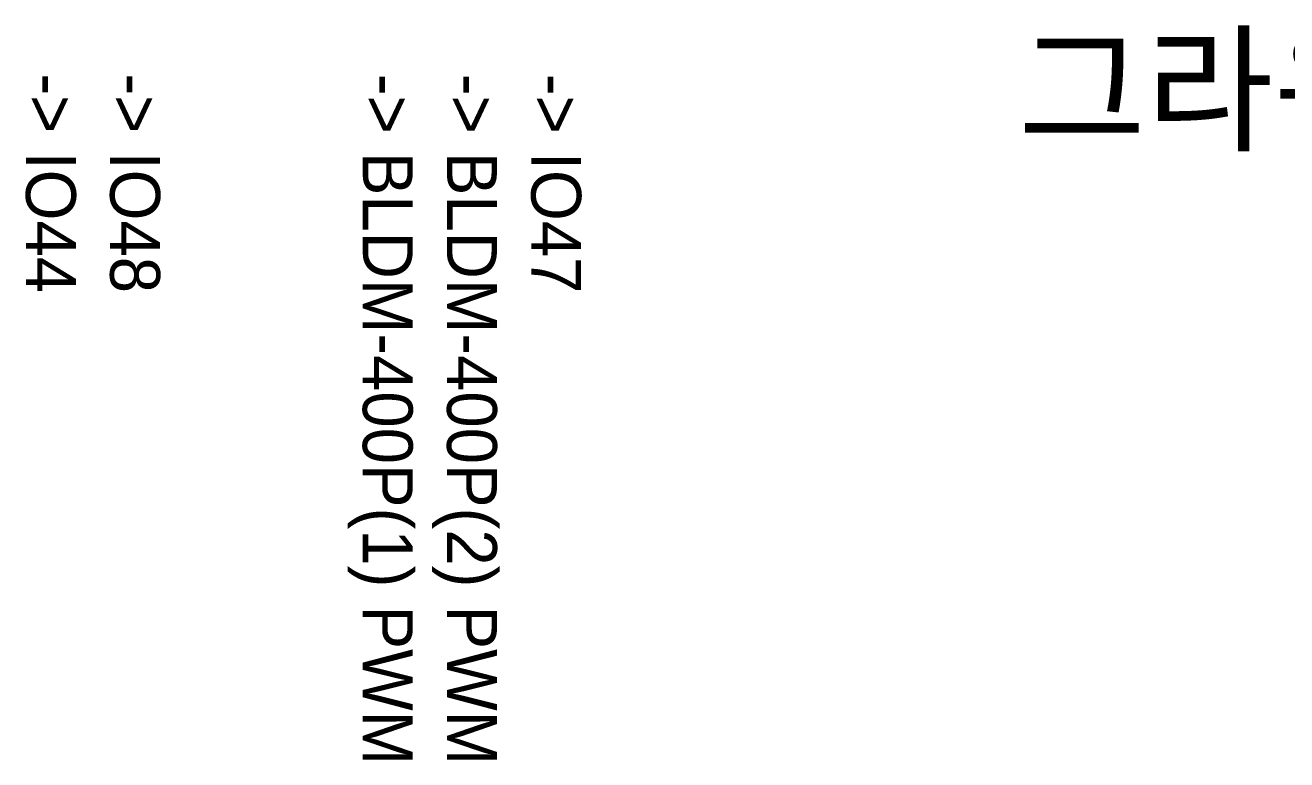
# Model space of a CAD drawing. Header units: millimetres. Extents: x 52 to 3850, y 79 to 1546.
# Drawn here: x 1446.8 to 1539.8, y 774.3 to 828.5 of the extents above; entities that cross this region are included whole.
import ezdxf

# ---------------------------------------------------------------- set-up
doc = ezdxf.new("R2010")
doc.units = ezdxf.units.MM
doc.header["$LTSCALE"] = 25
doc.linetypes.add('CENTER2', pattern=[1.125, 0.75, -0.125, 0.125, -0.125])
doc.layers.add('Terminal_IO', color=3, linetype='Continuous', lineweight=25)
doc.layers.add('Wire_Analog 5V', color=210, linetype='Continuous', lineweight=25)
doc.layers.add('Wire_PWM', color=10, linetype='CENTER2')
doc.styles.add('STD', font='Gulim.ttf', dxfattribs={"height": 15})

msp = doc.modelspace()

# ---------------------------------------------------------------- texts
at = {"layer": 'Terminal_IO', "insert": (1520, 840), "char_height": 7.5, "attachment_point": 1, "style": 'STD'}
msp.add_mtext_dynamic_manual_height_columns('b1에서 WYSP-300S12DP (3) 그라운드 연결', width=157.73564, gutter_width=37.5, heights=[0], dxfattribs=at)
at = {"layer": 'Wire_Analog 5V', "char_height": 3.6791, "attachment_point": 1, "rotation": 270, "style": 'STD'}
for s, insert in [('-> IO44', (1450.548, 824.919)), ('-> IO48', (1456.755, 824.919))]:
    msp.add_mtext_dynamic_manual_height_columns(s, width=75.19697, gutter_width=0, heights=[2.524], dxfattribs=dict(at, insert=insert))
at = {"layer": 'Wire_PWM', "attachment_point": 1, "rotation": 270, "style": 'STD'}
for s, insert, char_height in [('-> BLDM-400P(1) PWM', (1475.375, 824.892), 3.67915), ('-> BLDM-400P(2) PWM', (1481.582, 824.892), 3.67915), ('-> IO47', (1487.789, 824.892), 3.6791)]:
    msp.add_mtext_dynamic_manual_height_columns(s, width=75.19697, gutter_width=0, heights=[2.524], dxfattribs=dict(at, insert=insert, char_height=char_height))

doc.saveas('drawing.dxf')
